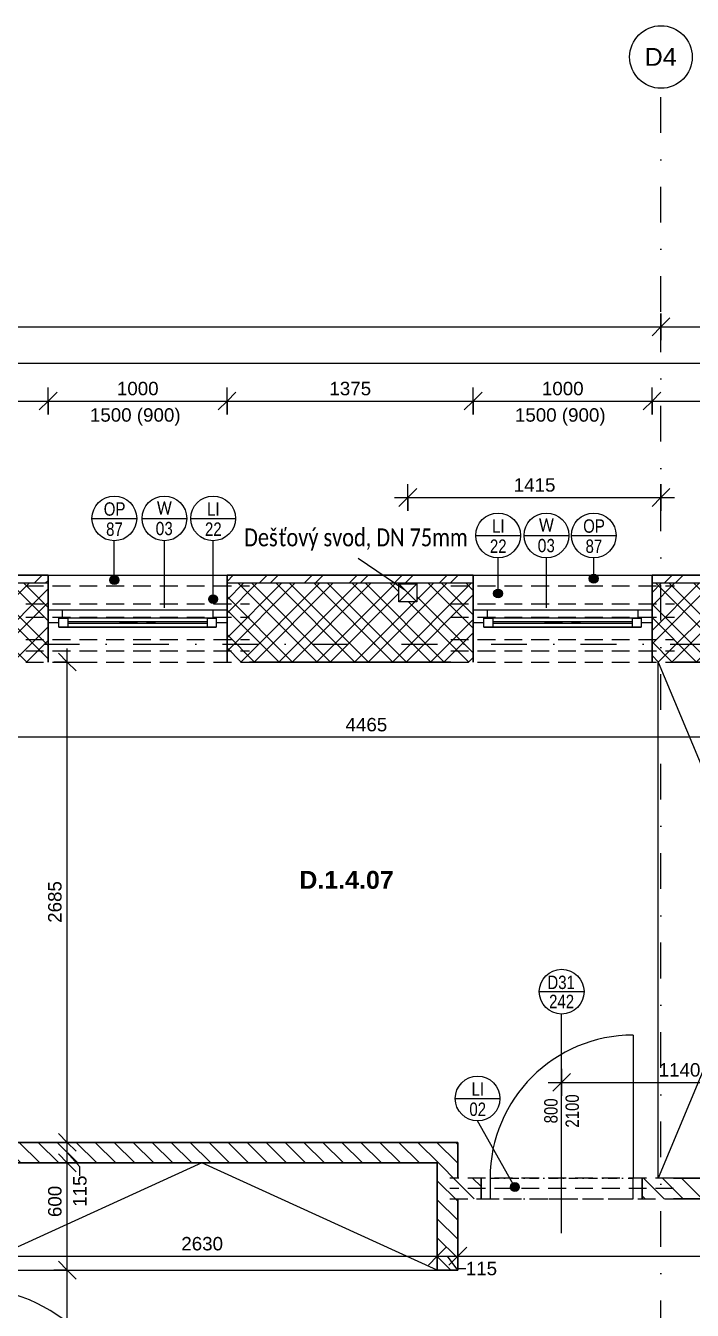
# Model space of a CAD drawing. Header units: millimetres. Extents: x -7705 to 38927, y -2985 to 72287.
# Drawn here: x 12798 to 16523, y 65106 to 72287 of the extents above; entities that cross this region are included whole.
import ezdxf

# ---------------------------------------------------------------- set-up
doc = ezdxf.new("R2010")
doc.units = ezdxf.units.MM
for name, pattern in [('HA_Dash_3mm-S1mm', [150, 100, -50]), ('HA_DashDot_10mm-S3mm', [500, 200, -150, 0, -150]), ('HA_DashDot_2_2mm-S0_6mm', [110, 50, -30, 0, -30])]:
    doc.linetypes.add(name, pattern=pattern)
for name, color, linetype, lineweight in [('A-____-____-DIMS', 9, 'Continuous', 5), ('A-____-____-DIMS-50', 9, 'Continuous', 5), ('A-AREA-____-IDEN', 9, 'Continuous', 9), ('A-DOOR-____-IDEN', 9, 'Continuous', 9), ('A-DOOR-____-MCUT', 9, 'HA_DashDot_2_2mm-S0_6mm', 9), ('A-DOOR-____-OTLN', 9, 'Continuous', 9), ('A-DOOR-FRAM-MCUT', 9, 'Continuous', 9), ('A-GENM-____-HDLN', 9, 'HA_Dash_3mm-S1mm', 9), ('A-GENM-____-IDEN', 9, 'Continuous', 9), ('A-GENM-____-OTLN', 9, 'Continuous', 9), ('A-GLAZ-____-IDEN', 9, 'Continuous', 9), ('A-GLAZ-____-MCUT', 9, 'Continuous', 5), ('A-GLAZ-____-OTLN', 9, 'Continuous', 5), ('A-WALL-____-MCUT', 9, 'Continuous', 25), ('A-WALL-____-OTLN', 9, 'Continuous', 9), ('A-WALL-____-PATT', 9, 'Continuous', 25), ('G-____-____-TEXT', 9, 'Continuous', 5), ('I-FURN-____-OTLN', 9, 'Continuous', 9), ('I-WALL-____-MCUT', 9, 'Continuous', 25), ('M-HVAC-DUCT-OTLN', 9, 'Continuous', 9), ('S-GRID-____-IDEN', 9, 'Continuous', 9), ('S-GRID-____-OTLN', 9, 'Continuous', 5)]:
    doc.layers.add(name, color=color, linetype=linetype, lineweight=lineweight)
doc.styles.add('Arial', font='arial.ttf', dxfattribs={"height": 100})
doc.styles.add('Arial_1', font='arial.ttf', dxfattribs={"height": 75})
doc.styles.add('Arial_2', font='arial.ttf', dxfattribs={"width": 0.8, "height": 75})
doc.styles.add('Arial_B', font='arialbd.ttf', dxfattribs={"height": 100})
doc.styles.add('Calibri', font='calibri.ttf', dxfattribs={"width": 0.8, "height": 75})
doc.styles.add('Calibri_1', font='calibri.ttf', dxfattribs={"width": 0.8, "height": 100})
doc.dimstyles.new('Inner_Dimensions', dxfattribs={"dimscale": 304.8, "dimtxt": 76.519455, "dimasz": 0.328084, "dimexe": 0.246063, "dimexo": 0.0625, "dimgap": 0.032808, "dimtad": 1, "dimdec": 0, "dimzin": 0, "dimdsep": 46, "dimtxsty": 'Arial_1', "dimblk1": 'OBLIQUE', "dimblk2": 'OBLIQUE', "dimsah": 1, "dimcen": 0.09, "dimdle": 0.246063, "dimazin": 0, "dimtfac": 1, "dimtdec": 4, "dimtix": 1, "dimtmove": 0, "dimatfit": 3, "dimfxl": 0.246063, "dimfxlon": 1, "dimtvp": 1, "dimtolj": 1, "dimtzin": 0, "dimlwd": 9, "dimlwe": 9, "dimarcsym": 2})
doc.dimstyles.new('Inner_Dimensions_1', dxfattribs={"dimscale": 304.8, "dimtxt": 76.519455, "dimasz": 0.328084, "dimexe": 0.246063, "dimexo": 0.0625, "dimgap": 0.032808, "dimtad": 1, "dimdec": 0, "dimzin": 0, "dimdsep": 46, "dimtxsty": 'Arial_1', "dimblk1": 'OBLIQUE', "dimblk2": 'OBLIQUE', "dimsah": 1, "dimcen": 0.09, "dimdle": 0.246063, "dimazin": 0, "dimtfac": 1, "dimtdec": 4, "dimtix": 1, "dimtmove": 2, "dimatfit": 3, "dimfxl": 0.246063, "dimfxlon": 1, "dimtvp": 1, "dimtolj": 1, "dimtzin": 0, "dimlwd": 9, "dimlwe": 9, "dimarcsym": 2})
doc.dimstyles.new('Inner_Dimensions_2', dxfattribs={"dimscale": 304.8, "dimtxt": 76.519455, "dimasz": 0.328084, "dimexe": 0.246063, "dimexo": 0.0625, "dimgap": 0.032808, "dimtad": 1, "dimdec": 0, "dimzin": 0, "dimdsep": 46, "dimtxsty": 'Arial_1', "dimblk1": 'OBLIQUE', "dimblk2": 'OBLIQUE', "dimsah": 1, "dimcen": 0.09, "dimdle": 0.246063, "dimazin": 0, "dimtfac": 1, "dimtdec": 4, "dimtix": 1, "dimtmove": 1, "dimatfit": 3, "dimfxl": 0.246063, "dimfxlon": 1, "dimtvp": 1, "dimtolj": 1, "dimtzin": 0, "dimlwd": 9, "dimlwe": 9, "dimarcsym": 2})
pattern_1 = [(135, (0, 0), (-53.03301, -53.03301), [])]

# ---------------------------------------------------------------- blocks, each defined once
blk = doc.blocks.new('HA_DR_Single_Swing_Solid - In_BJ_900x2100_Vstup-2000316-DPS_1NP-D')
at = {"layer": 'A-DOOR-____-MCUT'}
for p, q in [((-450, 125), (450, 125)), ((-450, -125), (450, -125))]:
    blk.add_line(p, q, dxfattribs=at)
at = {"layer": 'A-DOOR-____-OTLN', "lineweight": 5}
blk.add_line((450, 1025), (450, 125), dxfattribs=at)
at = {"layer": 'A-DOOR-____-OTLN'}
for p, q in [((-500, 125), (500, 125)), ((-500, -125), (500, -125))]:
    blk.add_line(p, q, dxfattribs=at)
at = {"layer": 'A-DOOR-____-OTLN', "lineweight": 5}
blk.add_arc((450, 125), 900, 90, 180, dxfattribs=at)
at = {"layer": 'A-DOOR-FRAM-MCUT'}
for p, q in [((-450, 125), (-450, -125)), ((450, -125), (450, 125))]:
    blk.add_line(p, q, dxfattribs=at)
blk = doc.blocks.new('HA_DR_Single_Swing_Solid - In_BJ_800x2100-2000414-DPS_1NP-D')
at = {"layer": 'A-DOOR-____-MCUT'}
for p, q in [((-400, 57.5), (400, 57.5)), ((-400, -57.5), (400, -57.5))]:
    blk.add_line(p, q, dxfattribs=at)
at = {"layer": 'A-DOOR-____-OTLN', "lineweight": 5}
blk.add_line((400, 857.5), (400, 57.5), dxfattribs=at)
blk.add_arc((400, 57.5), 800, 90, 180, dxfattribs=at)
at = {"layer": 'A-DOOR-FRAM-MCUT'}
for p, q in [((-400, 57.5), (-400, -57.5)), ((400, -57.5), (400, 57.5))]:
    blk.add_line(p, q, dxfattribs=at)
blk = doc.blocks.new('HA_WD_SinglePanel - 1000x1500-1653870-DPS_1NP-D')
at = {"layer": 'A-GLAZ-____-MCUT'}
for p, q in [((-420, 70), (-500, 70)), ((-500, 0), (-440, 0)), ((-440, -25), (-440, 25)), ((-440, 25), (-390, 25)), ((-420, 25), (-420, 70)), ((-390, 25), (-390, -25)), ((390, 5), (-390, 5)), ((390, -25), (390, 25)), ((390, 25), (440, 25)), ((500, 70), (420, 70)), ((420, 70), (420, 25)), ((440, 25), (440, -25)), ((440, 0), (500, 0)), ((-390, -25), (-440, -25)), ((390, -5), (-390, -5)), ((440, -25), (390, -25))]:
    blk.add_line(p, q, dxfattribs=at)
at = {"layer": 'A-GLAZ-____-OTLN'}
for p, q in [((440, 25), (-440, 25)), ((-440, -25), (-440, 25)), ((420, 70), (-420, 70)), ((390, 25), (-390, 25)), ((440, 25), (440, -25)), ((-440, -25), (440, -25)), ((390, -25), (-390, -25))]:
    blk.add_line(p, q, dxfattribs=at)
blk = doc.blocks.new('NAB_Šatní_skříň_ADNS - 600x2000xšířka-1653389-DPS_1NP-D')
at = {"layer": 'I-FURN-____-OTLN'}
for p, q in [((0, 600), (1315, 0)), ((2629.9, 600), (0.1, 600)), ((1315, 0), (2630, 600))]:
    blk.add_line(p, q, dxfattribs=at)
blk = doc.blocks.new('NAB_Šatní_skříň_ADNS - 600x2000xšířka-1653394-DPS_1NP-D')
at = {"layer": 'I-FURN-____-OTLN'}
for p, q in [((0, -600), (1442.5, 0)), ((1442.5, 0), (2885, -600)), ((2884.9, -600), (0.1, -600))]:
    blk.add_line(p, q, dxfattribs=at)
blk = doc.blocks.new('TB_Porotherm KP11_5_1250mm - TB_Porotherm KP11_5_1250mm-1850985-DPS_1NP-D')
at = {"layer": 'A-GENM-____-HDLN'}
for p, q in [((625, 57.5), (-625, 57.5)), ((-625, 0), (625, 0)), ((-625, -57.5), (625, -57.5))]:
    blk.add_line(p, q, dxfattribs=at)
blk = doc.blocks.new('TB_Porotherm KPVarioUNI_1250mm - TB_Porotherm KPVarioUNI_1250mm-1857440-DPS_1NP-D')
at = {"layer": 'A-GENM-____-HDLN'}
for p, q in [((-625, 205), (625, 205)), ((-625, 105), (625, 105)), ((-625, 30), (625, 30)), ((-100, 0), (100, 0)), ((-625, -95), (625, -95)), ((-625, -157.5), (625, -157.5)), ((-625, -220), (625, -220))]:
    blk.add_line(p, q, dxfattribs=at)
blk = doc.blocks.new('Grid - Radius 3_5mm-353793-DPS_1NP-D')
at = {"layer": 'S-GRID-____-IDEN'}
blk.add_circle((0, 0), 3.5, dxfattribs=at)
blk = doc.blocks.new('DIMBLOCK61-DPS_1NP-D')
at = {"layer": 'A-____-____-DIMS-50', "lineweight": 9}
for p, q in [((12468.2, 68235.1), (12468.2, 68385.1)), ((12468.2, 68310.1), (12518.2, 68360.1)), ((16933.2, 68235.1), (16933.2, 68385.1)), ((16933.2, 68310.1), (16983.2, 68360.1)), ((12468.2, 68310.1), (12418.2, 68260.1)), ((16933.2, 68310.1), (12468.2, 68310.1)), ((12468.2, 68310.1), (12468.2, 68235.1)), ((16933.2, 68310.1), (16883.2, 68260.1)), ((16933.2, 68310.1), (16933.2, 68235.1))]:
    blk.add_line(p, q, dxfattribs=at)
at = {"layer": 'A-____-____-DIMS-50', "color": 0, "lineweight": 9, "insert": (14585.3, 68417.4), "char_height": 75, "width": 276.883, "attachment_point": 1, "line_spacing_factor": 0.941778, "style": 'Arial_1'}
blk.add_mtext('4465', dxfattribs=at)
blk = doc.blocks.new('_Oblique')
at = {"color": 0, "linetype": 'ByBlock', "lineweight": -2}
blk.add_line((-0.5, -0.5), (0.5, 0.5), dxfattribs=at)
blk = doc.blocks.new('DIMBLOCK114-DPS_1NP-D')
at = {"layer": 'A-____-____-DIMS-50', "lineweight": 9}
for p, q in [((7848.2, 70113.8), (7848.2, 70263.8)), ((7848.2, 70188.8), (7898.2, 70238.8)), ((12923.2, 70113.8), (12923.2, 70263.8)), ((12923.2, 70188.8), (12973.2, 70238.8)), ((7848.2, 70188.8), (7798.2, 70138.8)), ((7848.2, 70188.8), (12923.2, 70188.8)), ((7848.2, 70188.8), (7848.2, 70113.8)), ((12923.2, 70188.8), (12873.2, 70138.8)), ((12923.2, 70188.8), (12923.2, 70113.8))]:
    blk.add_line(p, q, dxfattribs=at)
at = {"layer": 'A-____-____-DIMS-50', "color": 0, "lineweight": 9, "insert": (10270.3, 70296.1), "char_height": 75, "width": 276.883, "attachment_point": 1, "line_spacing_factor": 0.941778, "style": 'Arial_1'}
blk.add_mtext('5075', dxfattribs=at)
blk = doc.blocks.new('DIMBLOCK115-DPS_1NP-D')
at = {"layer": 'A-____-____-DIMS-50', "lineweight": 9}
for p, q in [((12923.2, 70113.8), (12923.2, 70263.8)), ((12923.2, 70188.8), (12973.2, 70238.8)), ((13923.2, 70113.8), (13923.2, 70263.8)), ((13923.2, 70188.8), (13973.2, 70238.8)), ((12923.2, 70188.8), (12873.2, 70138.8)), ((12923.2, 70188.8), (13923.2, 70188.8)), ((12923.2, 70188.8), (12923.2, 70113.8)), ((13923.2, 70188.8), (13873.2, 70138.8)), ((13923.2, 70188.8), (13923.2, 70113.8))]:
    blk.add_line(p, q, dxfattribs=at)
at = {"layer": 'A-____-____-DIMS-50', "color": 0, "lineweight": 9, "insert": (13307.8, 70296.1), "char_height": 75, "width": 276.883, "attachment_point": 1, "line_spacing_factor": 0.941778, "style": 'Arial_1'}
blk.add_mtext('1000', dxfattribs=at)
blk = doc.blocks.new('DIMBLOCK116-DPS_1NP-D')
at = {"layer": 'A-____-____-DIMS-50', "lineweight": 9}
for p, q in [((13923.2, 70113.8), (13923.2, 70263.8)), ((13923.2, 70188.8), (13973.2, 70238.8)), ((15298.2, 70113.8), (15298.2, 70263.8)), ((15298.2, 70188.8), (15348.2, 70238.8)), ((13923.2, 70188.8), (13873.2, 70138.8)), ((13923.2, 70188.8), (15298.2, 70188.8)), ((13923.2, 70188.8), (13923.2, 70113.8)), ((15298.2, 70188.8), (15248.2, 70138.8)), ((15298.2, 70188.8), (15298.2, 70113.8))]:
    blk.add_line(p, q, dxfattribs=at)
at = {"layer": 'A-____-____-DIMS-50', "color": 0, "lineweight": 9, "insert": (14495.3, 70296.1), "char_height": 75, "width": 276.883, "attachment_point": 1, "line_spacing_factor": 0.941778, "style": 'Arial_1'}
blk.add_mtext('1375', dxfattribs=at)
blk = doc.blocks.new('DIMBLOCK117-DPS_1NP-D')
at = {"layer": 'A-____-____-DIMS-50', "lineweight": 9}
for p, q in [((15298.2, 70113.8), (15298.2, 70263.8)), ((15298.2, 70188.8), (15348.2, 70238.8)), ((16298.2, 70113.8), (16298.2, 70263.8)), ((16298.2, 70188.8), (16348.2, 70238.8)), ((15298.2, 70188.8), (15248.2, 70138.8)), ((15298.2, 70188.8), (16298.2, 70188.8)), ((15298.2, 70188.8), (15298.2, 70113.8)), ((16298.2, 70188.8), (16248.2, 70138.8)), ((16298.2, 70188.8), (16298.2, 70113.8))]:
    blk.add_line(p, q, dxfattribs=at)
at = {"layer": 'A-____-____-DIMS-50', "color": 0, "lineweight": 9, "insert": (15682.8, 70296.1), "char_height": 75, "width": 276.883, "attachment_point": 1, "line_spacing_factor": 0.941778, "style": 'Arial_1'}
blk.add_mtext('1000', dxfattribs=at)
blk = doc.blocks.new('DIMBLOCK118-DPS_1NP-D')
at = {"layer": 'A-____-____-DIMS-50', "lineweight": 9}
for p, q in [((16298.2, 70113.8), (16298.2, 70263.8)), ((16298.2, 70188.8), (16348.2, 70238.8)), ((17798.2, 70113.8), (17798.2, 70263.8)), ((17798.2, 70188.8), (17848.2, 70238.8)), ((16298.2, 70188.8), (16248.2, 70138.8)), ((16298.2, 70188.8), (17798.2, 70188.8)), ((16298.2, 70188.8), (16298.2, 70113.8)), ((17798.2, 70188.8), (17748.2, 70138.8)), ((17798.2, 70188.8), (17798.2, 70113.8))]:
    blk.add_line(p, q, dxfattribs=at)
at = {"layer": 'A-____-____-DIMS-50', "color": 0, "lineweight": 9, "insert": (16932.8, 70296.1), "char_height": 75, "width": 276.883, "attachment_point": 1, "line_spacing_factor": 0.941778, "style": 'Arial_1'}
blk.add_mtext('1500', dxfattribs=at)
blk = doc.blocks.new('HA_TAG_Door_TypeMark_wDimensions - Scale50_Left with Bouble-921048-DPS_1NP-D')
at = {"layer": 'A-DOOR-____-IDEN'}
for p, q in [((-2.5, 22), (2.5, 22)), ((0, -5), (0, 19.5))]:
    blk.add_line(p, q, dxfattribs=at)
blk.add_circle((0, 22), 2.5, dxfattribs=at)
blk = doc.blocks.new('HA_TAG_WD - Type Mark-1512533-DPS_1NP-D')
at = {"layer": 'A-GLAZ-____-IDEN'}
blk.add_line((-2.5, 0), (2.5, 0), dxfattribs=at)
blk.add_circle((0, 0), 2.5, dxfattribs=at)
blk = doc.blocks.new('DIMBLOCK158-DPS_1NP-D')
at = {"layer": 'A-____-____-DIMS-50', "lineweight": 9}
for p, q in [((13030.7, 65329.9), (12980.7, 65379.9)), ((12955.7, 65329.9), (13105.7, 65329.9)), ((13030.7, 65329.9), (12955.7, 65329.9)), ((13030.7, 64154.9), (13030.7, 65329.9)), ((13030.7, 65329.9), (13080.7, 65279.9)), ((13030.7, 64154.9), (12980.7, 64204.9)), ((12955.7, 64154.9), (13105.7, 64154.9)), ((13030.7, 64154.9), (12955.7, 64154.9)), ((13030.7, 64154.9), (13080.7, 64104.9))]:
    blk.add_line(p, q, dxfattribs=at)
at = {"layer": 'A-____-____-DIMS-50', "color": 0, "lineweight": 9, "insert": (12923.3, 64487.6), "char_height": 75, "width": 276.883, "attachment_point": 1, "rotation": 90, "line_spacing_factor": 0.941778, "style": 'Arial_1'}
blk.add_mtext('1175', dxfattribs=at)
blk = doc.blocks.new('DIMBLOCK159-DPS_1NP-D')
at = {"layer": 'A-____-____-DIMS-50', "lineweight": 9}
for p, q in [((12955.7, 65929.9), (13105.7, 65929.9)), ((13030.7, 65929.9), (12955.7, 65929.9)), ((13030.7, 65929.9), (12980.7, 65979.9)), ((13030.7, 65329.9), (13030.7, 65929.9)), ((13030.7, 65929.9), (13080.7, 65879.9)), ((13030.7, 65329.9), (12980.7, 65379.9)), ((12955.7, 65329.9), (13105.7, 65329.9)), ((13030.7, 65329.9), (12955.7, 65329.9)), ((13030.7, 65329.9), (13080.7, 65279.9))]:
    blk.add_line(p, q, dxfattribs=at)
at = {"layer": 'A-____-____-DIMS-50', "color": 0, "lineweight": 9, "insert": (12923.3, 65627.2), "char_height": 75, "width": 207.662, "attachment_point": 1, "rotation": 90, "line_spacing_factor": 0.941778, "style": 'Arial_1'}
blk.add_mtext('600', dxfattribs=at)
blk = doc.blocks.new('DIMBLOCK160-DPS_1NP-D')
at = {"layer": 'A-____-____-DIMS-50', "lineweight": 9}
for p, q in [((13030.7, 66044.9), (12980.7, 66094.9)), ((12955.7, 66044.9), (13105.7, 66044.9)), ((13030.7, 66044.9), (12955.7, 66044.9)), ((13030.7, 65929.9), (13030.7, 66044.9)), ((13030.7, 66044.9), (13080.7, 65994.9)), ((12955.7, 65929.9), (13105.7, 65929.9)), ((13030.7, 65929.9), (12955.7, 65929.9)), ((13030.7, 65929.9), (12980.7, 65979.9)), ((13101.5, 65907.8), (13030.7, 65987.4)), ((13030.7, 65929.9), (13080.7, 65879.9)), ((13101.5, 65857.8), (13101.5, 65907.8))]:
    blk.add_line(p, q, dxfattribs=at)
at = {"layer": 'A-____-____-DIMS-50', "color": 0, "lineweight": 9, "insert": (13063, 65684.8), "char_height": 75, "width": 207.662, "attachment_point": 1, "rotation": 90, "line_spacing_factor": 0.941778, "style": 'Arial_1'}
blk.add_mtext('115', dxfattribs=at)
blk = doc.blocks.new('DIMBLOCK161-DPS_1NP-D')
at = {"layer": 'A-____-____-DIMS-50', "lineweight": 9}
for p, q in [((13030.7, 66044.9), (13030.7, 68804.9)), ((12955.7, 68729.9), (13105.7, 68729.9)), ((13030.7, 68729.9), (12955.7, 68729.9)), ((13030.7, 68729.9), (12980.7, 68779.9)), ((13030.7, 68729.9), (13080.7, 68679.9)), ((13030.7, 66044.9), (12980.7, 66094.9)), ((12955.7, 66044.9), (13105.7, 66044.9)), ((13030.7, 66044.9), (12955.7, 66044.9)), ((13030.7, 66044.9), (13080.7, 65994.9))]:
    blk.add_line(p, q, dxfattribs=at)
at = {"layer": 'A-____-____-DIMS-50', "color": 0, "lineweight": 9, "insert": (12923.3, 67272), "char_height": 75, "width": 276.883, "attachment_point": 1, "rotation": 90, "line_spacing_factor": 0.941778, "style": 'Arial_1'}
blk.add_mtext('2685', dxfattribs=at)
blk = doc.blocks.new('HA_TAG_GM_Products - Generic-588599-DPS_1NP-D')
at = {"layer": 'A-GENM-____-IDEN'}
blk.add_line((-2.5, 0), (2.5, 0), dxfattribs=at)
blk.add_circle((0, 0), 2.5, dxfattribs=at)
blk = doc.blocks.new('DIMBLOCK220-DPS_1NP-D')
at = {"layer": 'A-____-____-DIMS-50', "lineweight": 9}
for p, q in [((-5786.8, 70325.1), (-5786.8, 70475.1)), ((-5786.8, 70400.1), (-5736.8, 70450.1)), ((22283.2, 70325.1), (22283.2, 70475.1)), ((22283.2, 70400.1), (22333.2, 70450.1)), ((-5861.8, 70400.1), (22358.2, 70400.1)), ((-5786.8, 70400.1), (-5836.8, 70350.1)), ((-5786.8, 70400.1), (-5786.8, 70325.1)), ((22283.2, 70400.1), (22233.2, 70350.1)), ((22283.2, 70400.1), (22283.2, 70325.1))]:
    blk.add_line(p, q, dxfattribs=at)
at = {"layer": 'A-____-____-DIMS-50', "color": 0, "lineweight": 9, "insert": (8341.5, 70507.5), "char_height": 75, "width": 346.103, "attachment_point": 1, "line_spacing_factor": 0.941778, "style": 'Arial_1'}
blk.add_mtext('28070', dxfattribs=at)
blk = doc.blocks.new('DIMBLOCK235-DPS_1NP-D')
at = {"layer": 'A-____-____-DIMS-50', "lineweight": 9}
for p, q in [((8248.2, 70678.7), (8248.2, 70528.7)), ((8248.2, 70603.7), (8248.2, 70678.7)), ((16348.2, 70678.7), (16348.2, 70528.7)), ((16348.2, 70603.7), (16348.2, 70678.7)), ((8248.2, 70603.7), (8198.2, 70553.7)), ((8248.2, 70603.7), (8298.2, 70653.7)), ((8248.2, 70603.7), (16348.2, 70603.7)), ((16348.2, 70603.7), (16298.2, 70553.7)), ((16348.2, 70603.7), (16398.2, 70653.7))]:
    blk.add_line(p, q, dxfattribs=at)
at = {"layer": 'A-____-____-DIMS-50', "color": 0, "lineweight": 9, "insert": (12182.8, 70711.1), "char_height": 75, "width": 276.883, "attachment_point": 1, "line_spacing_factor": 0.941778, "style": 'Arial_1'}
blk.add_mtext('8100', dxfattribs=at)
blk = doc.blocks.new('DIMBLOCK236-DPS_1NP-D')
at = {"layer": 'A-____-____-DIMS-50', "lineweight": 9}
for p, q in [((16348.2, 70678.7), (16348.2, 70528.7)), ((16348.2, 70603.7), (16348.2, 70678.7)), ((21898.2, 70678.7), (21898.2, 70528.7)), ((21898.2, 70603.7), (21898.2, 70678.7)), ((16348.2, 70603.7), (16298.2, 70553.7)), ((16348.2, 70603.7), (16398.2, 70653.7)), ((16348.2, 70603.7), (21973.2, 70603.7)), ((21898.2, 70603.7), (21848.2, 70553.7)), ((21898.2, 70603.7), (21948.2, 70653.7))]:
    blk.add_line(p, q, dxfattribs=at)
at = {"layer": 'A-____-____-DIMS-50', "color": 0, "lineweight": 9, "insert": (19007.8, 70711.1), "char_height": 75, "width": 276.883, "attachment_point": 1, "line_spacing_factor": 0.941778, "style": 'Arial_1'}
blk.add_mtext('5550', dxfattribs=at)
blk = doc.blocks.new('DIMBLOCK240-DPS_1NP-D')
at = {"layer": 'A-____-____-DIMS-50', "lineweight": 9}
for p, q in [((14933.2, 69574.9), (14933.2, 69724.9)), ((16348.2, 69724.9), (16348.2, 69574.9)), ((16348.2, 69649.9), (16348.2, 69724.9)), ((14933.2, 69649.9), (14983.2, 69699.9)), ((16348.2, 69649.9), (16398.2, 69699.9)), ((14858.2, 69649.9), (16423.2, 69649.9)), ((14933.2, 69649.9), (14883.2, 69599.9)), ((14933.2, 69649.9), (14933.2, 69574.9)), ((16348.2, 69649.9), (16298.2, 69599.9))]:
    blk.add_line(p, q, dxfattribs=at)
at = {"layer": 'A-____-____-DIMS-50', "color": 0, "lineweight": 9, "insert": (15525.3, 69757.3), "char_height": 75, "width": 276.883, "attachment_point": 1, "line_spacing_factor": 0.941778, "style": 'Arial_1'}
blk.add_mtext('1415', dxfattribs=at)
blk = doc.blocks.new('DIMBLOCK289-DPS_1NP-D')
at = {"layer": 'A-____-____-DIMS-50', "lineweight": 9}
for p, q in [((15793.2, 66455.2), (15793.2, 66305.2)), ((15793.2, 66380.2), (15793.2, 66455.2)), ((15793.2, 66380.2), (15843.2, 66430.2)), ((16933.2, 66455.2), (16933.2, 66305.2)), ((16933.2, 66380.2), (16933.2, 66455.2)), ((16933.2, 66380.2), (16983.2, 66430.2)), ((15718.2, 66380.2), (17008.2, 66380.2)), ((15793.2, 66380.2), (15743.2, 66330.2)), ((16933.2, 66380.2), (16883.2, 66330.2))]:
    blk.add_line(p, q, dxfattribs=at)
at = {"layer": 'A-____-____-DIMS-50', "color": 0, "lineweight": 9, "insert": (16335.3, 66487.6), "char_height": 75, "width": 276.883, "attachment_point": 1, "line_spacing_factor": 0.941778, "style": 'Arial_1'}
blk.add_mtext('1140', dxfattribs=at)
blk = doc.blocks.new('DIMBLOCK329-DPS_1NP-D')
at = {"layer": 'A-____-____-DIMS-50', "lineweight": 9}
for p, q in [((12468.2, 65483.7), (12468.2, 65333.7)), ((12468.2, 65408.7), (12468.2, 65483.7)), ((12468.2, 65408.7), (12518.2, 65458.7)), ((15098.2, 65483.7), (15098.2, 65333.7)), ((15098.2, 65408.7), (15098.2, 65483.7)), ((15098.2, 65408.7), (15148.2, 65458.7)), ((12468.2, 65408.7), (12418.2, 65358.7)), ((12468.2, 65408.7), (15098.2, 65408.7)), ((15098.2, 65408.7), (15048.2, 65358.7))]:
    blk.add_line(p, q, dxfattribs=at)
at = {"layer": 'A-____-____-DIMS-50', "color": 0, "lineweight": 9, "insert": (13667.8, 65516.1), "char_height": 75, "width": 276.883, "attachment_point": 1, "line_spacing_factor": 0.941778, "style": 'Arial_1'}
blk.add_mtext('2630', dxfattribs=at)
blk = doc.blocks.new('DIMBLOCK330-DPS_1NP-D')
at = {"layer": 'A-____-____-DIMS-50', "lineweight": 9}
for p, q in [((15098.2, 65483.7), (15098.2, 65333.7)), ((15098.2, 65408.7), (15098.2, 65483.7)), ((15098.2, 65408.7), (15148.2, 65458.7)), ((15213.2, 65483.7), (15213.2, 65333.7)), ((15213.2, 65408.7), (15213.2, 65483.7)), ((15213.2, 65408.7), (15263.2, 65458.7)), ((15098.2, 65408.7), (15048.2, 65358.7)), ((15098.2, 65408.7), (15213.2, 65408.7)), ((15207.3, 65338.6), (15155.7, 65408.7)), ((15213.2, 65408.7), (15163.2, 65358.7)), ((15257.3, 65338.6), (15207.3, 65338.6))]:
    blk.add_line(p, q, dxfattribs=at)
at = {"layer": 'A-____-____-DIMS-50', "color": 0, "lineweight": 9, "insert": (15257.3, 65377.1), "char_height": 75, "width": 207.662, "attachment_point": 1, "line_spacing_factor": 0.941778, "style": 'Arial_1'}
blk.add_mtext('115', dxfattribs=at)
blk = doc.blocks.new('DIMBLOCK331-DPS_1NP-D')
at = {"layer": 'A-____-____-DIMS-50', "lineweight": 9}
for p, q in [((15213.2, 65483.7), (15213.2, 65333.7)), ((15213.2, 65408.7), (15213.2, 65483.7)), ((15213.2, 65408.7), (15263.2, 65458.7)), ((18298.2, 65483.7), (18298.2, 65333.7)), ((18298.2, 65408.7), (18298.2, 65483.7)), ((18298.2, 65408.7), (18348.2, 65458.7)), ((15213.2, 65408.7), (15163.2, 65358.7)), ((15213.2, 65408.7), (18298.2, 65408.7)), ((18298.2, 65408.7), (18248.2, 65358.7))]:
    blk.add_line(p, q, dxfattribs=at)
at = {"layer": 'A-____-____-DIMS-50', "color": 0, "lineweight": 9, "insert": (16640.3, 65516.1), "char_height": 75, "width": 276.883, "attachment_point": 1, "line_spacing_factor": 0.941778, "style": 'Arial_1'}
blk.add_mtext('3085', dxfattribs=at)

msp = doc.modelspace()

# ---------------------------------------------------------------- hatches: boundary and pattern name
at = {"layer": 'A-GENM-____-IDEN'}
h = msp.add_hatch(color=256, dxfattribs=at)
edge = h.paths.add_edge_path()
edge.add_arc((13293.3, 69187.9), 25, 0, 360)
h = msp.add_hatch(color=256, dxfattribs=at)
edge = h.paths.add_edge_path()
edge.add_arc((15972.5, 69196.2), 25, 0, 360)
h = msp.add_hatch(color=256, dxfattribs=at)
edge = h.paths.add_edge_path()
edge.add_arc((13845.7, 69081.2), 25, 0, 360)
h = msp.add_hatch(color=256, dxfattribs=at)
edge = h.paths.add_edge_path()
edge.add_arc((15438, 69112.9), 25, 0, 360)
h = msp.add_hatch(color=256, dxfattribs=at)
edge = h.paths.add_edge_path()
edge.add_arc((15531.6, 65795.3), 25, 0, 360)
at = {"layer": 'A-WALL-____-PATT', "lineweight": 5}
h = msp.add_hatch(dxfattribs=at)
h.set_pattern_fill('FP_4', color=256, style=0, pattern_type=2)
h.set_pattern_definition([(45, (0, 0), (-125.7236, 125.7236), []), (45, (0, 190.5), (-125.7236, 125.7236), [])])
h.paths.add_polyline_path([(-261.8, 69169.9), (2598.2, 69169.9), (2598.2, 69214.9), (-261.8, 69214.9)])
h.paths.add_polyline_path([(3923.2, 69169.9), (6848.2, 69169.9), (6848.2, 69214.9), (3598.2, 69214.9), (3598.2, 69169.9)])
h.paths.add_polyline_path([(7848.2, 69169.9), (12923.2, 69169.9), (12923.2, 69214.9), (7848.2, 69214.9)])
h.paths.add_polyline_path([(13923.2, 69169.9), (15298.2, 69169.9), (15298.2, 69214.9), (13923.2, 69214.9)])
h.paths.add_polyline_path([(16298.2, 69169.9), (17798.2, 69169.9), (17798.2, 69214.9), (16298.2, 69214.9)])
h.paths.add_polyline_path([(18798.2, 69169.9), (22283.2, 69169.9), (22283.2, 69214.9), (18798.2, 69214.9)])
h = msp.add_hatch(dxfattribs=at)
h.set_pattern_fill('FP_1', color=256, style=0, pattern_type=2)
h.set_pattern_definition([(45, (0, 0), (-106.06602, 106.06602), []), (45, (75, 0), (-106.06602, 106.06602), []), (315, (0, 0), (106.06602, 106.06602), []), (315, (75, 0), (106.06602, 106.06602), [])])
h.paths.add_polyline_path([(9363.2, 68729.9), (12923.2, 68729.9), (12923.2, 69169.9), (9363.2, 69169.9)])
h.paths.add_polyline_path([(16298.2, 68729.9), (17798.2, 68729.9), (17798.2, 69169.9), (16298.2, 69169.9)])
h.paths.add_polyline_path([(13923.2, 68729.9), (15298.2, 68729.9), (15298.2, 69169.9), (13923.2, 69169.9)])
h.paths.add_polyline_path([(18798.2, 68729.9), (22238.2, 68729.9), (22238.2, 69169.9), (18798.2, 69169.9)])
h.paths.add_polyline_path([(21798.2, 69067.1), (21698.2, 69067.1), (21698.2, 69167.1), (21798.2, 69167.1)])
h.paths.add_polyline_path([(14983.2, 69067.1), (14883.2, 69067.1), (14883.2, 69167.1), (14983.2, 69167.1), (14983.2, 69069.1)])
h.paths.add_polyline_path([(11353.2, 69067.1), (11253.2, 69067.1), (11253.2, 69167.1), (11353.2, 69167.1)])
h = msp.add_hatch(dxfattribs=at)
h.set_pattern_fill('FP_3', color=256, style=0, pattern_type=2)
h.set_pattern_definition(pattern_1)
h.paths.add_polyline_path([(15098.2, 65929.9), (15213.2, 65929.9), (15213.2, 66044.9), (12468.2, 66044.9), (12468.2, 65929.9)])
h = msp.add_hatch(dxfattribs=at)
h.set_pattern_fill('FP_3', color=256, style=0, pattern_type=2)
h.set_pattern_definition(pattern_1)
h.paths.add_polyline_path([(15098.2, 65329.9), (15213.2, 65329.9), (15213.2, 65929.9), (15098.2, 65929.9)])
h = msp.add_hatch(dxfattribs=at)
h.set_pattern_fill('FP_3', color=256, style=0, pattern_type=2)
h.set_pattern_definition(pattern_1)
h.paths.add_polyline_path([(16243.2, 65729.9), (17148.2, 65729.9), (17148.2, 65844.9), (16243.2, 65844.9)])
h.paths.add_polyline_path([(15343.2, 65729.9), (15343.2, 65844.9), (15213.2, 65844.9), (15213.2, 65729.9)])
h.paths.add_polyline_path([(19790.9, 65729.9), (21798.2, 65729.9), (21798.2, 65844.9), (18048.2, 65844.9), (18048.2, 65729.9), (18413.2, 65729.9)])

# ---------------------------------------------------------------- linework, layer by layer
at = {"layer": 'A-GENM-____-IDEN'}
for p, q in [((13293.3, 69187.9), (13293.3, 69407.6)), ((13845.7, 69081.2), (13845.7, 69407.6)), ((15438, 69112.9), (15438, 69312.3)), ((15972.5, 69196.2), (15972.5, 69312.3)), ((15531.6, 65795.3), (15323.4, 66165))]:
    msp.add_line(p, q, dxfattribs=at)
for centre in [(13293.3, 69187.9), (15972.5, 69196.2), (13845.7, 69081.2), (15438, 69112.9), (15531.6, 65795.3)]:
    msp.add_circle(centre, 25, dxfattribs=at)
at = {"layer": 'A-GLAZ-____-IDEN'}
for p, q in [((13573.2, 69032), (13573.2, 69405.3)), ((15708.2, 69032), (15708.2, 69310.1))]:
    msp.add_line(p, q, dxfattribs=at)
at = {"layer": 'A-WALL-____-MCUT'}
for p, q in [((12923.2, 69214.9), (7848.2, 69214.9)), ((12923.2, 68729.9), (12923.2, 69214.9)), ((13923.2, 69214.9), (13923.2, 68729.9)), ((15298.2, 69214.9), (13923.2, 69214.9)), ((15298.2, 68729.9), (15298.2, 69214.9)), ((16298.2, 69214.9), (16298.2, 68729.9)), ((17798.2, 69214.9), (16298.2, 69214.9)), ((14048.3, 68729.9), (15173.2, 68729.9)), ((16423.3, 68729.9), (16933.2, 68729.9))]:
    msp.add_line(p, q, dxfattribs=at)
at = {"layer": 'A-WALL-____-MCUT', "lineweight": 9}
for p, q in [((12923.2, 69169.9), (7973.3, 69169.9)), ((15298.2, 69169.9), (13923.2, 69169.9)), ((17798.2, 69169.9), (16298.2, 69169.9))]:
    msp.add_line(p, q, dxfattribs=at)
at = {"layer": 'A-WALL-____-OTLN'}
for p, q in [((12923.2, 69214.9), (13923.2, 69214.9)), ((15298.2, 69214.9), (16298.2, 69214.9))]:
    msp.add_line(p, q, dxfattribs=at)
at = {"layer": 'G-____-____-TEXT', "color": 250, "lineweight": 9}
msp.add_line((14917.4, 69131.5), (14655.4, 69308.6), dxfattribs=at)
at = {"layer": 'I-WALL-____-MCUT'}
for p, q in [((15213.2, 66044.9), (12468.2, 66044.9)), ((15213.2, 65844.9), (15213.2, 66044.9)), ((12468.2, 65929.9), (13783.1, 65929.9)), ((13783.3, 65929.9), (15098.2, 65929.9)), ((15098.2, 65929.9), (15098.2, 65329.9)), ((15343.2, 65729.9), (15343.2, 65844.9)), ((16243.2, 65844.9), (16243.2, 65729.9)), ((16933.2, 65844.9), (16418.3, 65844.9)), ((15213.2, 65329.9), (15213.2, 65729.9)), ((16418.3, 65729.9), (16973.2, 65729.9)), ((15098.2, 65329.9), (15213.2, 65329.9))]:
    msp.add_line(p, q, dxfattribs=at)
at = {"layer": 'M-HVAC-DUCT-OTLN', "lineweight": 5}
for p, q in [((14883.2, 69167.1), (14983.2, 69067.1)), ((14883.2, 69067.1), (14983.2, 69167.1)), ((14883.2, 69167.1), (14983.2, 69167.1)), ((14883.2, 69067.1), (14883.2, 69167.1)), ((14983.2, 69167.1), (14983.2, 69067.1)), ((14983.2, 69067.1), (14883.2, 69067.1))]:
    msp.add_line(p, q, dxfattribs=at)
at = {"layer": 'S-GRID-____-OTLN', "linetype": 'HA_DashDot_10mm-S3mm', "lineweight": 9}
for p, q in [((16348.2, 70686.8), (16348.2, 71936.8)), ((16348.2, 54959.1), (16348.2, 70686.8)), ((-6105.2, 68829.9), (22085.9, 68829.9))]:
    msp.add_line(p, q, dxfattribs=at)

# ---------------------------------------------------------------- block references
at = {"layer": 'A-DOOR-____-IDEN', "xscale": 49.99999999999998, "yscale": 49.99999999999998, "zscale": 49.99999999999998}
msp.add_blockref('HA_TAG_Door_TypeMark_wDimensions - Scale50_Left with Bouble-921048-DPS_1NP-D', (15793.2, 65787.4), dxfattribs=at)
at = {"layer": 'A-DOOR-____-OTLN'}
msp.add_blockref('HA_DR_Single_Swing_Solid - In_BJ_800x2100-2000414-DPS_1NP-D', (15793.2, 65787.4), dxfattribs=at)
at = {"layer": 'A-DOOR-____-OTLN', "rotation": 270}
msp.add_blockref('HA_DR_Single_Swing_Solid - In_BJ_900x2100_Vstup-2000316-DPS_1NP-D', (12343.2, 64784.9), dxfattribs=at)
at = {"layer": 'A-GENM-____-IDEN', "xscale": 49.99999999999998, "yscale": 49.99999999999998, "zscale": 49.99999999999998}
for p in [(13293.3, 69532.6), (13845.7, 69532.6), (15438, 69437.3), (15972.5, 69437.3), (15323.4, 66290)]:
    msp.add_blockref('HA_TAG_GM_Products - Generic-588599-DPS_1NP-D', p, dxfattribs=at)
at = {"layer": 'A-GENM-____-OTLN'}
for p in [(13423.2, 68949.9), (15798.2, 68949.9)]:
    msp.add_blockref('TB_Porotherm KPVarioUNI_1250mm - TB_Porotherm KPVarioUNI_1250mm-1857440-DPS_1NP-D', p, dxfattribs=at)
at = {"layer": 'A-GENM-____-OTLN', "rotation": 180}
msp.add_blockref('TB_Porotherm KP11_5_1250mm - TB_Porotherm KP11_5_1250mm-1850985-DPS_1NP-D', (15793.2, 65787.4), dxfattribs=at)
at = {"layer": 'A-GLAZ-____-IDEN', "xscale": 49.99999999999998, "yscale": 49.99999999999998, "zscale": 49.99999999999998}
for p in [(13573.2, 69532.6), (15708.2, 69437.3)]:
    msp.add_blockref('HA_TAG_WD - Type Mark-1512533-DPS_1NP-D', p, dxfattribs=at)
at = {"layer": 'A-GLAZ-____-OTLN'}
for p in [(13423.2, 68949.9), (15798.2, 68949.9)]:
    msp.add_blockref('HA_WD_SinglePanel - 1000x1500-1653870-DPS_1NP-D', p, dxfattribs=at)
at = {"layer": 'I-FURN-____-OTLN'}
for name, p, rotation in [('NAB_Šatní_skříň_ADNS - 600x2000xšířka-1653394-DPS_1NP-D', (16933.2, 68729.9), 270.0000000000007), ('NAB_Šatní_skříň_ADNS - 600x2000xšířka-1653389-DPS_1NP-D', (15098.2, 65929.9), 180)]:
    msp.add_blockref(name, p, dxfattribs=dict(at, rotation=rotation))
at = {"layer": 'S-GRID-____-IDEN', "xscale": 49.99999999999998, "yscale": 49.99999999999998, "zscale": 49.99999999999998}
msp.add_blockref('Grid - Radius 3_5mm-353793-DPS_1NP-D', (16348.2, 72111.8), dxfattribs=at)

# ---------------------------------------------------------------- texts
at = {"layer": 'A-AREA-____-IDEN', "lineweight": 5, "insert": (14326.9, 67562.2), "char_height": 100, "width": 653.375, "attachment_point": 1, "style": 'Arial_B'}
msp.add_mtext('D.1.4.07', dxfattribs=at)
at = {"layer": 'A-DOOR-____-IDEN', "lineweight": 5, "char_height": 75, "attachment_point": 1, "style": 'Arial_2'}
for s, insert, width in [('D31', (15713.4, 66976.8), 189.198), ('242', (15723, 66869.7), 173.164)]:
    msp.add_mtext(s, dxfattribs=dict(at, insert=insert, width=width))
at = {"layer": 'A-DOOR-____-IDEN', "lineweight": 5, "char_height": 75, "attachment_point": 1, "rotation": 90, "style": 'Arial_2'}
for s, insert, width in [('800', (15695.6, 66151), 173.164), ('2100', (15814.7, 66127.2), 230.886)]:
    msp.add_mtext(s, dxfattribs=dict(at, insert=insert, width=width))
at = {"layer": 'A-GENM-____-IDEN', "lineweight": 5, "char_height": 75, "attachment_point": 1, "style": 'Arial_2'}
for s, insert, width in [('OP', (13234.3, 69622.7), 147.51), ('LI', (13811.8, 69622.7), 86.582), ('87', (13247.5, 69510), 115.443), ('22', (13799.8, 69510), 115.443), ('LI', (15404.2, 69527.4), 86.582), ('OP', (15913.5, 69527.4), 147.51), ('22', (15392.2, 69414.7), 115.443), ('87', (15926.7, 69414.7), 115.443), ('LI', (15289.6, 66380.1), 86.582), ('02', (15277.6, 66267.4), 115.443)]:
    msp.add_mtext(s, dxfattribs=dict(at, insert=insert, width=width))
at = {"layer": 'A-GLAZ-____-IDEN', "lineweight": 5, "char_height": 75, "attachment_point": 1}
for s, insert, width, style in [('1500 (900)', (13157, 70148.3), 629.325, 'Arial_1'), ('1500 (900)', (15532, 70148.3), 629.325, 'Arial_1'), ('W', (13531.4, 69627.9), 105.823, 'Calibri'), ('03', (13524.8, 69513.6), 121.856, 'Calibri'), ('W', (15666.4, 69532.6), 105.823, 'Calibri'), ('03', (15659.8, 69418.3), 121.856, 'Calibri')]:
    msp.add_mtext(s, dxfattribs=dict(at, insert=insert, width=width, style=style))
at = {"layer": 'G-____-____-TEXT', "color": 7, "lineweight": 9, "char_height": 100, "attachment_point": 1, "style": 'Calibri_1'}
for s, insert, width in [('Deš', (14019, 69476.5), 234.093), ('ťový svod, DN 75mm', (14212.2, 69476.5), 1305.147)]:
    msp.add_mtext(s, dxfattribs=dict(at, insert=insert, width=width))
at = {"layer": 'S-GRID-____-IDEN', "lineweight": 5, "insert": (16257.3, 72162.5), "char_height": 100, "width": 220.464, "attachment_point": 1, "style": 'Arial'}
msp.add_mtext('D4', dxfattribs=at)

# ---------------------------------------------------------------- dimensions: what is measured, and where the dimension line sits
at = {"layer": 'A-____-____-DIMS', "lineweight": 9}
for base, p1, p2, override, picture, middle in [((16348.2, 70603.7), (8248.2, 70678.7), (16348.2, 70678.7), {"dimpost": '<>', "dimfxl": 8100}, 'DIMBLOCK235-DPS_1NP-D', (12298.2, 70652)), ((21898.2, 70603.7), (16348.2, 70678.7), (21898.2, 70678.7), {"dimpost": '<>', "dimfxl": 5550}, 'DIMBLOCK236-DPS_1NP-D', (19123.2, 70652)), ((12923.2, 70188.8), (7848.2, 70113.8), (12923.2, 70113.8), {"dimpost": '<>', "dimfxl": 5075}, 'DIMBLOCK114-DPS_1NP-D', (10385.7, 70237.1)), ((15298.2, 70188.8), (13923.2, 70113.8), (15298.2, 70113.8), {"dimpost": '<>', "dimfxl": 1375}, 'DIMBLOCK116-DPS_1NP-D', (14610.7, 70237.1)), ((16298.2, 70188.8), (15298.2, 70113.8), (16298.2, 70113.8), {"dimpost": '<>', "dimfxl": 1000}, 'DIMBLOCK117-DPS_1NP-D', (15798.2, 70237.1)), ((17798.2, 70188.8), (16298.2, 70113.8), (17798.2, 70113.8), {"dimpost": '<>', "dimfxl": 1500}, 'DIMBLOCK118-DPS_1NP-D', (17048.2, 70237.1)), ((16348.2, 69649.9), (14933.2, 69574.9), (16348.2, 69724.9), {"dimpost": '<>', "dimfxl": 1422.928319}, 'DIMBLOCK240-DPS_1NP-D', (15640.7, 69698.2)), ((12468.2, 68310.1), (16933.2, 68235.1), (12468.2, 68235.1), {"dimpost": '<>', "dimfxl": 4465}, 'DIMBLOCK61-DPS_1NP-D', (14700.7, 68358.4)), ((15098.2, 65408.7), (12468.2, 65483.7), (15098.2, 65483.7), {"dimpost": '<>', "dimfxl": 2630}, 'DIMBLOCK329-DPS_1NP-D', (13783.2, 65457)), ((18298.2, 65408.7), (15213.2, 65483.7), (18298.2, 65483.7), {"dimpost": '<>', "dimfxl": 3085}, 'DIMBLOCK331-DPS_1NP-D', (16755.7, 65457))]:
    dim = msp.add_linear_dim(base=base, p1=p1, p2=p2, dimstyle='Inner_Dimensions', override=override, dxfattribs=at)
    dim.commit()
    dim.dimension.update_dxf_attribs({"geometry": picture, "text_midpoint": middle})
for base, p1, p2, dimstyle, override, picture, middle in [((22283.2, 70400.1), (-5786.8, 70325.1), (22283.2, 70325.1), 'Inner_Dimensions_1', {"dimpost": '<>', "dimfxl": 28070}, 'DIMBLOCK220-DPS_1NP-D', (8514.5, 70457.5)), ((16933.2, 66380.2), (15793.2, 66455.2), (16933.2, 66455.2), 'Inner_Dimensions_1', {"dimpost": '<>', "dimfxl": 1140}, 'DIMBLOCK289-DPS_1NP-D', (16473.7, 66437.6)), ((15213.2, 65408.7), (15098.2, 65483.7), (15213.2, 65483.7), 'Inner_Dimensions_2', {"dimpost": '<>', "dimfxl": 115}, 'DIMBLOCK330-DPS_1NP-D', (15361.1, 65327.1))]:
    dim = msp.add_linear_dim(base=base, p1=p1, p2=p2, dimstyle=dimstyle, override=override, dxfattribs=at)
    dim.commit()
    dim.dimension.update_dxf_attribs({"geometry": picture, "text_midpoint": middle, "dimtype": 160})
for base, p1, p2, angle, override, picture, middle in [((13923.2, 70188.8), (12923.2, 70113.8), (13923.2, 70113.8), 0, {"dimpost": '<>', "dimfxl": 1000}, 'DIMBLOCK115-DPS_1NP-D', (13423.2, 70237.1)), ((13030.7, 68729.9), (12955.7, 66044.9), (12955.7, 68729.9), 90, {"dimpost": '<>', "dimfxl": 2685}, 'DIMBLOCK161-DPS_1NP-D', (12982.4, 67387.4))]:
    dim = msp.add_linear_dim(base=base, p1=p1, p2=p2, angle=angle, dimstyle='Inner_Dimensions', override=override, dxfattribs=at)
    dim.commit()
    dim.dimension.update_dxf_attribs({"geometry": picture, "text_midpoint": middle})
for base, p1, p2, dimstyle, override, picture, middle in [((13030.7, 66044.9), (12955.7, 65929.9), (12955.7, 66044.9), 'Inner_Dimensions_2', {"dimpost": '<>', "dimfxl": 115}, 'DIMBLOCK160-DPS_1NP-D', (13113, 65788.6)), ((13030.7, 65929.9), (12955.7, 65329.9), (12955.7, 65929.9), 'Inner_Dimensions_1', {"dimpost": '<>', "dimfxl": 600}, 'DIMBLOCK159-DPS_1NP-D', (12973.3, 65731)), ((13030.7, 65329.9), (12955.7, 64154.9), (12955.7, 65329.9), 'Inner_Dimensions_1', {"dimpost": '<>', "dimfxl": 1174.999999}, 'DIMBLOCK158-DPS_1NP-D', (12973.3, 64626))]:
    dim = msp.add_linear_dim(base=base, p1=p1, p2=p2, angle=90, dimstyle=dimstyle, override=override, dxfattribs=at)
    dim.commit()
    dim.dimension.update_dxf_attribs({"geometry": picture, "text_midpoint": middle, "dimtype": 160, "text_rotation": 90})

doc.saveas('drawing.dxf')
